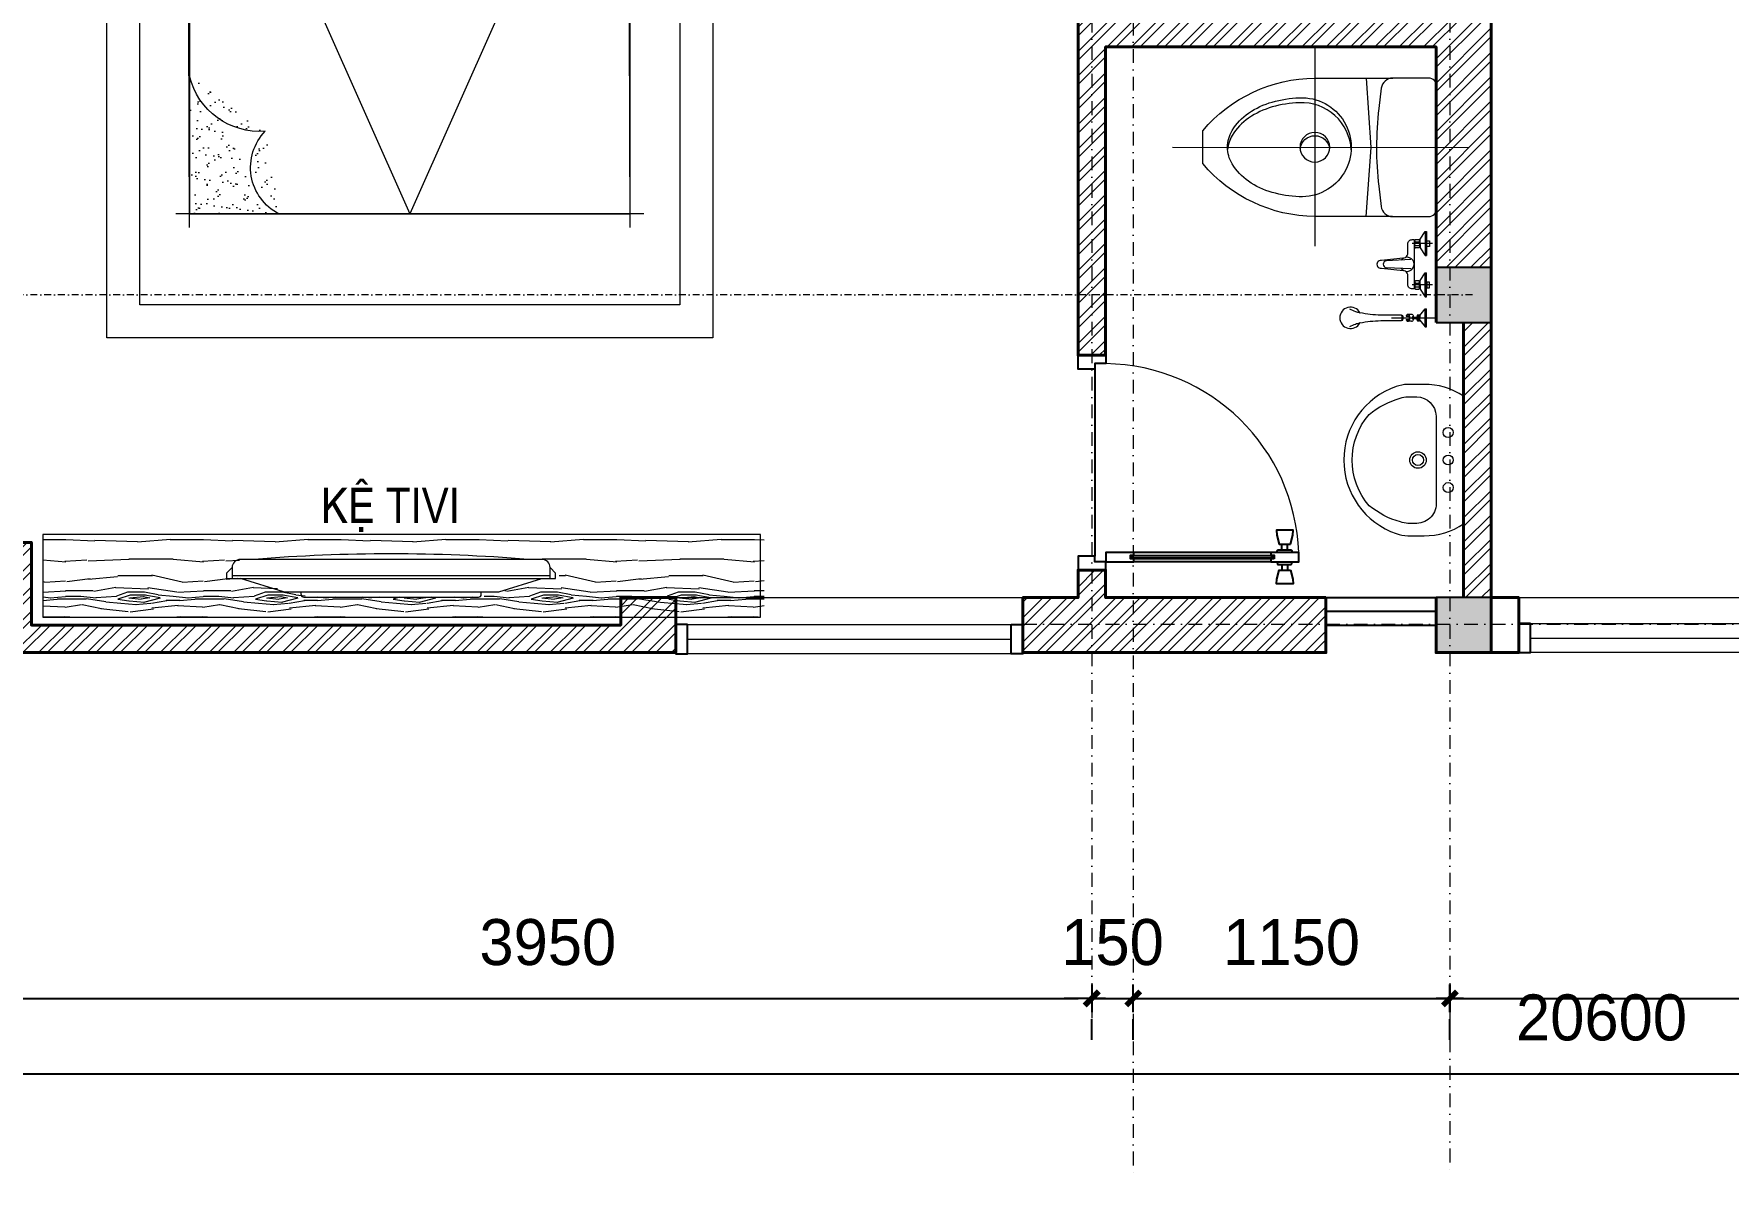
# Model space of a CAD drawing. Header units: millimetres. Extents: x 615730 to 2792744, y 139412 to 597571.
# Drawn here: x 695956 to 702107, y 287818 to 291959 of the extents above; entities that cross this region are included whole.
import ezdxf

# ---------------------------------------------------------------- set-up
doc = ezdxf.new("R2010")
doc.units = ezdxf.units.MM
doc.header["$MEASUREMENT"] = 0
doc.header["$PDMODE"] = 34
doc.linetypes.add('DASHDOT', pattern=[1, 0.5, -0.25, 0, -0.25])
doc.layers.get('0').update_dxf_attribs({"lineweight": 5})
for name, color, linetype, lineweight in [('1L', 1, 'Continuous', 9), ('CHITIET', 144, 'Continuous', 5), ('NETMANH', 155, 'Continuous', 13), ('NETNGOAITUONG', 1, 'Continuous', 40), ('TIM TRUC', 149, 'DASHDOT', 9), ('VATDUNG', 33, 'Continuous', 13), ('VATLIEU', 35, 'Continuous', 9), ('VLIEU', 250, 'Continuous', 9)]:
    doc.layers.add(name, color=color, linetype=linetype, lineweight=lineweight)
for name, color, linetype in [('CUA', 132, 'Continuous'), ('KICHTHUOC', 1, 'Continuous'), ('LINE-CUT', 20, 'Continuous'), ('NET MANH', 252, 'Continuous'), ('NETCAT', 4, 'Continuous'), ('ROAN', 5, 'Continuous'), ('TEXT', 2, 'Continuous'), ('THBI-VS', 1, 'Continuous'), ('VL', 155, 'Continuous')]:
    doc.layers.add(name, color=color, linetype=linetype)
doc.styles.add('STYLE2', font='')
doc.styles.add('VNI-AVO', font='vni-roms.shx')
doc.styles.get('STYLE2').set_extended_font_data('.VnArial NarrowH')
doc.dimstyles.new('1-50b', dxfattribs={"dimtxt": 167, "dimasz": 50, "dimexe": 75, "dimexo": 150, "dimgap": 120, "dimtad": 1, "dimdec": 0, "dimzin": 12, "dimtxsty": 'VNI-AVO', "dimblk": ']', "dimcen": 0, "dimdle": 50, "dimclrd": 252, "dimclre": 252, "dimclrt": 2, "dimadec": 0, "dimazin": 0, "dimtfac": 1, "dimtdec": 0, "dimtix": 1, "dimtmove": 2, "dimatfit": 0, "dimldrblk": 'OPEN90', "dimfxl": 1, "dimlwd": -1, "dimlwe": -1, "dimarcsym": 0})
pattern_1 = [(45, (27371.52, 0), (-44.194174, 44.194174), []), (45, (27371.52, 31.25), (-44.194174, 44.194174), [])]

# ---------------------------------------------------------------- blocks, each defined once
blk = doc.blocks.new('A$C15981CF1')
at = {"color": 8, "linetype": 'Continuous'}
for p, q in [((81, 101.2), (81, 598.8)), ((97.5, 611.2), (97.5, 88.8)), ((114.1, 101.2), (114.1, 598.7)), ((70.9, 60.7), (50.6, 60.7)), ((70.9, 40.5), (50.6, 40.5)), ((124.2, 60.7), (144.5, 60.7)), ((124.2, 40.5), (144.5, 40.5))]:
    blk.add_line(p, q, dxfattribs=at)
for points in [[(101.2, 740.5), (101.2, 801.3), (50.6, 801.3), (50.6, 700), (81, 700), (81, 740.5)], [(780, 740.5), (780, 801.3), (830.6, 801.3), (830.6, 700), (800.3, 700), (800.3, 740.5)], [(81, 598.8), (90.9, 598.8), (90.9, 611.2), (104.2, 611.2), (104.2, 598.7), (114.1, 598.7), (114.1, 700), (81, 700)], [(50.6, 30.4), (17.6, 21.8), (0, 20.2), (0, 81), (17.6, 79.4), (50.6, 70.9)], [(90.9, 88.8), (90.9, 101.2), (81, 101.2), (81, 0), (114.1, 0), (114.1, 101.3), (104.2, 101.3), (104.2, 88.8)], [(144.5, 30.4), (177.5, 21.8), (195.1, 20.2), (195.1, 81), (177.5, 79.4), (144.5, 70.9)]]:
    blk.add_lwpolyline(points, close=True, dxfattribs=at)
for points in [[(81, 78), (75.9, 78, 0.414214), (70.9, 72.9), (70.9, 29.7, 0.414214), (75.9, 24.6), (81, 24.6)], [(114.1, 78), (119.2, 78, -0.414214), (124.2, 72.9), (124.2, 29.7, -0.414214), (119.2, 24.6), (114.1, 24.6)]]:
    blk.add_lwpolyline(points, format="xyb", dxfattribs=at)
at = {"layer": '1L', "color": 8, "linetype": 'Continuous'}
for p, q in [((90.9, 611.2), (90.9, 88.8)), ((104.2, 611.2), (104.2, 88.8))]:
    blk.add_line(p, q, dxfattribs=at)
at = {"layer": '1L', "color": 8}
blk.add_arc((89.9, 710.1), 710.4, 271.94858, 359.18936, dxfattribs=at)
blk = doc.blocks.new('A$C1697067F')
at = {"layer": 'NETCAT', "color": 8, "linetype": 'Continuous'}
blk.add_blockref('A$C15981CF1', (0, 0), dxfattribs=at)
blk = doc.blocks.new(']')
for p, q in [((1, 0), (-1, 0)), ((0, 1), (0, -1))]:
    blk.add_line(p, q)
at = {"color": 9, "const_width": 0.4}
blk.add_lwpolyline([(-0.51, -0.51), (0.51, 0.51)], dxfattribs=at)
blk = doc.blocks.new('*D1160')
at = {"layer": 'DEFPOINTS', "color": 0, "ltscale": 10, "transparency": 16777216}
for p in [(695846.6, 288455.8), (699796.6, 288455.8), (699796.6, 288455.8)]:
    blk.add_point(p, dxfattribs=at)
at = {"layer": 'VL', "color": 252, "ltscale": 10, "transparency": 16777216}
for p, q in [((695896.6, 288455.8), (699746.6, 288455.8)), ((695846.6, 288305.8), (695846.6, 288380.8)), ((699796.6, 288305.8), (699796.6, 288380.8))]:
    blk.add_line(p, q, dxfattribs=at)
at = {"layer": 'VL', "color": 252, "ltscale": 10, "transparency": 16777216, "xscale": 50, "yscale": 50, "zscale": 50, "rotation": 180}
blk.add_blockref(']', (695846.6, 288455.8), dxfattribs=at)
at = {"layer": 'VL', "color": 252, "ltscale": 10, "transparency": 16777216, "xscale": 50, "yscale": 50, "zscale": 50}
blk.add_blockref(']', (699796.6, 288455.8), dxfattribs=at)
at = {"layer": 'VL', "color": 2, "ltscale": 10, "transparency": 16777216, "insert": (697821.6, 288659.3), "char_height": 167, "attachment_point": 5, "style": 'VNI-AVO'}
blk.add_mtext('3950', dxfattribs=at)
blk = doc.blocks.new('_Open90')
at = {"color": 0, "linetype": 'ByBlock', "lineweight": -2}
for p, q in [((0, 0), (-1, 0)), ((-0.5, 0.5), (0, 0)), ((0, 0), (-0.5, -0.5))]:
    blk.add_line(p, q, dxfattribs=at)
blk = doc.blocks.new('*D1161')
at = {"layer": 'DEFPOINTS', "color": 0, "ltscale": 10, "transparency": 16777216}
for p in [(699796.6, 288455.8), (699947.1, 288455.8), (699947.1, 288455.8)]:
    blk.add_point(p, dxfattribs=at)
at = {"layer": 'VL', "color": 252, "ltscale": 10, "transparency": 16777216}
for p, q in [((699746.6, 288455.8), (699696.6, 288455.8)), ((699796.6, 288455.8), (699947.1, 288455.8)), ((699997.1, 288455.8), (700047.1, 288455.8)), ((699796.6, 288305.8), (699796.6, 288380.8)), ((699947.1, 288305.8), (699947.1, 288380.8))]:
    blk.add_line(p, q, dxfattribs=at)
at = {"layer": 'VL', "color": 252, "ltscale": 10, "transparency": 16777216, "xscale": 50, "yscale": 50, "zscale": 50}
blk.add_blockref(']', (699796.6, 288455.8), dxfattribs=at)
at = {"layer": 'VL', "color": 252, "ltscale": 10, "transparency": 16777216, "xscale": 50, "yscale": 50, "zscale": 50, "rotation": 180}
blk.add_blockref(']', (699947.1, 288455.8), dxfattribs=at)
at = {"layer": 'VL', "color": 2, "ltscale": 10, "transparency": 16777216, "insert": (699871.9, 288659.3), "char_height": 167, "attachment_point": 5, "style": 'VNI-AVO'}
blk.add_mtext('150', dxfattribs=at)
blk = doc.blocks.new('*D1162')
at = {"layer": 'DEFPOINTS', "color": 0, "ltscale": 10, "transparency": 16777216}
for p in [(701096.6, 288455.8), (705146.6, 288455.8), (705146.6, 288455.8)]:
    blk.add_point(p, dxfattribs=at)
at = {"layer": 'VL', "color": 252, "ltscale": 10, "transparency": 16777216}
for p, q in [((701146.6, 288455.8), (705096.6, 288455.8)), ((701096.6, 288305.8), (701096.6, 288380.8)), ((705146.6, 288305.8), (705146.6, 288380.8))]:
    blk.add_line(p, q, dxfattribs=at)
at = {"layer": 'VL', "color": 252, "ltscale": 10, "transparency": 16777216, "xscale": 50, "yscale": 50, "zscale": 50, "rotation": 180}
blk.add_blockref(']', (701096.6, 288455.8), dxfattribs=at)
at = {"layer": 'VL', "color": 252, "ltscale": 10, "transparency": 16777216, "xscale": 50, "yscale": 50, "zscale": 50}
blk.add_blockref(']', (705146.6, 288455.8), dxfattribs=at)
at = {"layer": 'VL', "color": 2, "ltscale": 10, "transparency": 16777216, "insert": (703121.6, 288659.3), "char_height": 167, "attachment_point": 5, "style": 'VNI-AVO'}
blk.add_mtext('4050', dxfattribs=at)
blk = doc.blocks.new('*D1164')
at = {"layer": 'DEFPOINTS', "color": 0, "ltscale": 10, "transparency": 16777216}
for p in [(701096.6, 288455.8), (699947.1, 288380.8), (701096.6, 288380.8)]:
    blk.add_point(p, dxfattribs=at)
at = {"layer": 'VL', "color": 252, "ltscale": 10, "transparency": 16777216}
blk.add_line((699997.1, 288455.8), (701046.6, 288455.8), dxfattribs=at)
at = {"layer": 'VL', "color": 252, "ltscale": 10, "transparency": 16777216, "xscale": 50, "yscale": 50, "zscale": 50, "rotation": 180}
blk.add_blockref(']', (699947.1, 288455.8), dxfattribs=at)
at = {"layer": 'VL', "color": 252, "ltscale": 10, "transparency": 16777216, "xscale": 50, "yscale": 50, "zscale": 50}
blk.add_blockref(']', (701096.6, 288455.8), dxfattribs=at)
at = {"layer": 'VL', "color": 2, "ltscale": 10, "transparency": 16777216, "insert": (700521.9, 288659.3), "char_height": 167, "attachment_point": 5, "style": 'VNI-AVO'}
blk.add_mtext('1150', dxfattribs=at)
blk = doc.blocks.new('*D1165')
at = {"layer": 'DEFPOINTS', "color": 0, "ltscale": 10, "transparency": 16777216}
for p in [(691347.1, 289466.5), (711947.4, 289466.5), (711947.4, 288182.1)]:
    blk.add_point(p, dxfattribs=at)
at = {"layer": 'VL', "color": 252, "ltscale": 10, "transparency": 16777216}
for p, q in [((691347.1, 289316.5), (691347.1, 288107.1)), ((711947.4, 289316.5), (711947.4, 288107.1)), ((691397.1, 288182.1), (711897.4, 288182.1))]:
    blk.add_line(p, q, dxfattribs=at)
at = {"layer": 'VL', "color": 252, "ltscale": 10, "transparency": 16777216, "xscale": 50, "yscale": 50, "zscale": 50, "rotation": 180}
blk.add_blockref(']', (691347.1, 288182.1), dxfattribs=at)
at = {"layer": 'VL', "color": 252, "ltscale": 10, "transparency": 16777216, "xscale": 50, "yscale": 50, "zscale": 50}
blk.add_blockref(']', (711947.4, 288182.1), dxfattribs=at)
at = {"layer": 'VL', "color": 2, "ltscale": 10, "transparency": 16777216, "insert": (701647.3, 288385.6), "char_height": 167, "attachment_point": 5, "style": 'VNI-AVO'}
blk.add_mtext('20600', dxfattribs=at)
blk = doc.blocks.new('vtt2')
at = {"layer": 'VATDUNG'}
for p, q in [((-10.1, 0), (10.1, 0)), ((10.1, 0), (10.1, -10.1)), ((139.9, 0), (139.9, -10.1)), ((160.1, 0), (139.9, 0)), ((-43.6, -15.6), (-43.6, -11)), ((-43.6, -11), (43.6, -11)), ((-15.7, -33.5), (-43.6, -15.6)), ((-43.6, -15.6), (43.6, -15.6)), ((0, -33.5), (-15.7, -33.5)), ((-14.8, -50.8), (-14.8, -38.7)), ((-13, -36.7), (-13.6, -33.5)), ((-12.8, -36.7), (-9.6, -36.7)), ((10.1, -10.1), (-10.1, -10.1)), ((-9.1, -55.9), (-9.1, -52.7)), ((-6.9, -52.1), (-6.9, -37.3)), ((-4.3, -36.7), (4.3, -36.7)), ((4.3, -52.8), (-4.3, -52.8)), ((0, -33.5), (15.7, -33.5)), ((6.9, -52.1), (6.9, -37.3)), ((9.1, -55.9), (9.1, -52.7)), ((9.6, -36.7), (12.8, -36.7)), ((12.8, -52.8), (9.6, -52.8)), ((13, -36.7), (13.6, -33.5)), ((14.8, -38.7), (14.8, -50.8)), ((15.7, -33.5), (43.6, -15.6)), ((43.6, -15.6), (43.6, -11)), ((106.4, -15.6), (106.4, -11)), ((193.6, -11), (106.4, -11)), ((134.3, -33.5), (106.4, -15.6)), ((193.6, -15.6), (106.4, -15.6)), ((150, -33.5), (134.3, -33.5)), ((135.2, -38.7), (135.2, -50.8)), ((137, -36.7), (136.4, -33.5)), ((140.4, -36.7), (137.2, -36.7)), ((137.2, -52.8), (140.4, -52.8)), ((139.9, -10.1), (160.1, -10.1)), ((140.9, -55.9), (140.9, -52.7)), ((143.1, -52.1), (143.1, -37.3)), ((154.3, -36.7), (145.7, -36.7)), ((145.7, -52.8), (154.3, -52.8)), ((150, -33.5), (165.7, -33.5)), ((156.9, -52.1), (156.9, -37.3)), ((159.1, -55.9), (159.1, -52.7)), ((162.8, -36.7), (159.6, -36.7)), ((163, -36.7), (163.6, -33.5)), ((164.8, -50.8), (164.8, -38.7)), ((165.7, -33.5), (193.6, -15.6)), ((193.6, -15.6), (193.6, -11)), ((237.1, -15.3), (237.1, -11)), ((301.9, -11), (237.1, -11)), ((260.9, -34.8), (237.1, -15.3)), ((301.9, -15.3), (237.1, -15.3)), ((280.5, -36.6), (258.5, -36.6)), ((258.5, -43.3), (258.5, -36.6)), ((258.5, -43.3), (280.5, -43.3)), ((260.9, -34.8), (269.5, -34.8)), ((260.9, -45.1), (269.5, -45.1)), ((265.7, -59.9), (267.2, -47.3)), ((278.1, -34.8), (269.5, -34.8)), ((278.1, -45.1), (269.5, -45.1)), ((273.3, -59.9), (271.8, -47.3)), ((278.1, -34.8), (301.9, -15.3)), ((280.5, -43.3), (280.5, -36.6)), ((301.9, -15.3), (301.9, -11)), ((57.9, -68.1), (62.6, -155.9)), ((92.1, -68.1), (87.4, -155.9)), ((257, -65), (257, -78.4)), ((282, -65), (282, -78.4))]:
    blk.add_line(p, q, dxfattribs=at)
at = {"layer": 'VATDUNG', "linetype": 'Continuous'}
for p, q in [((0, 10.9), (0, -62.4)), ((150, 10.9), (150, -62.4)), ((269.5, -138.3), (269.5, 24)), ((259.5, -43.3), (259.5, -36.6)), ((260.5, -43.3), (260.5, -36.6)), ((261.5, -43.3), (261.5, -36.6)), ((262.5, -43.3), (262.5, -36.6)), ((263.5, -43.3), (263.5, -36.6)), ((264.5, -43.3), (264.5, -36.6)), ((265.5, -43.3), (265.5, -36.6)), ((266.5, -43.3), (266.5, -36.6)), ((267.5, -43.3), (267.5, -36.6)), ((268.5, -43.3), (268.5, -36.6)), ((269.5, -43.3), (269.5, -36.6)), ((270.5, -43.3), (270.5, -36.6)), ((271.5, -43.3), (271.5, -36.6)), ((272.5, -43.3), (272.5, -36.6)), ((273.5, -43.3), (273.5, -36.6)), ((274.5, -43.3), (274.5, -36.6)), ((275.5, -43.3), (275.5, -36.6)), ((276.5, -43.3), (276.5, -36.6)), ((277.5, -43.3), (277.5, -36.6)), ((278.5, -43.3), (278.5, -36.6)), ((279.5, -43.3), (279.5, -36.6)), ((262.9, -85.1), (262.9, -73.3)), ((276.1, -85.1), (276.1, -73.3))]:
    blk.add_line(p, q, dxfattribs=at)
at = {"layer": 'VATDUNG'}
for points in [[(-10.1, -10.1), (-10.1, 0)], [(160.1, -10.1), (160.1, 0)]]:
    blk.add_lwpolyline(points, dxfattribs=at)
for points in [[(-9.6, -52.8), (-12.8, -52.8, -0.414214), (-14.8, -50.8)], [(52.9, -94.7, -0.076151), (50, -87.5, 0.253452), (33.2, -78.4), (1.3, -78.4, -0.414214), (-14.7, -62.4), (-14.7, -55.9), (164.7, -55.9), (164.7, -62.4, -0.414214), (148.7, -78.4), (116.8, -78.4, 0.253452), (100, -87.5, -0.076151), (97.1, -94.7)], [(159.6, -52.8), (162.8, -52.8, 0.414214), (164.8, -50.8)], [(266, -57.5, 0.018576), (264.5, -57.8, 0.076901), (260.7, -59.4, 0.107156), (257.9, -62.2, 0.146395), (257, -65, 0.146395)], [(282, -65, 0.146395), (281.1, -62.2, 0.107156), (278.3, -59.4, 0.076901), (274.5, -57.8, 0.018576), (273, -57.5, 0.063925)], [(53.1, -96.3), (61.4, -174.7, 1.184895), (88.6, -174.7), (97, -94.9)], [(261.6, -99.8, 0.24616), (259.5, -102.6), (259.5, -176.9, -0.04738), (251, -252.2, 3.957386), (288, -252.2, -0.04738), (279.5, -176.9), (279.5, -102.6, 0.182299), (278.2, -100.3, 0.036518), (277.4, -96.9, 0.144549), (261.6, -96.9, 0.036518), (260.8, -100.3)], [(269.5, -70.5, 0.063925), (264.5, -71.2, 0.076901), (260.7, -72.8, 0.107156), (257.9, -75.6, 0.146395), (257, -78.4, 0.146395), (257.9, -81.2, 0.107156), (260.7, -83.9, 0.045668), (262.9, -85.1, 0.063925)], [(276.1, -85.1, 0.045668), (278.3, -83.9, 0.107156), (281.1, -81.2, 0.146395), (282, -78.4, 0.146395), (281.1, -75.6, 0.107156), (278.3, -72.8, 0.076901), (274.5, -71.2, 0.063925), (269.5, -70.5, 0.063925)]]:
    blk.add_lwpolyline(points, format="xyb", dxfattribs=at)
at = {"layer": 'VATDUNG', "linetype": 'Continuous'}
for points in [[(269.5, -72, 0.063925), (264.9, -72.6, 0.076901), (261.5, -74.1, 0.107156), (259.1, -76.4, 0.146395), (258.5, -78.4, 0.146395), (259.1, -80.3, 0.107156), (261.5, -82.7, 0.033209), (262.9, -83.4, 0.063925)], [(276.1, -83.4, 0.033209), (277.5, -82.7, 0.107156), (279.9, -80.3, 0.146395), (280.5, -78.4, 0.146395), (279.9, -76.4, 0.107156), (277.5, -74.1, 0.076901), (274.1, -72.6, 0.063925), (269.5, -72, 0.063925)]]:
    blk.add_lwpolyline(points, format="xyb", dxfattribs=at)
at = {"layer": 'VATDUNG'}
for centre, radius, start, end in [((-12.8, -38.7), 2, 90, 180), ((-22.8, -97.2), 61.9, 75.17338, 77.7048), ((-22.8, 7.7), 61.9, 282.2952, 284.82662), ((8.9, -97.2), 61.9, 102.2952, 104.82662), ((8.9, 7.7), 61.9, 255.17338, 257.7048), ((-8.9, -97.2), 61.9, 75.17338, 77.7048), ((-8.9, 7.7), 61.9, 282.2952, 284.82662), ((22.8, -97.2), 61.9, 102.2952, 104.82662), ((22.8, 7.7), 61.9, 255.17338, 257.7048), ((12.8, -38.7), 2, 0, 90), ((12.8, -50.8), 2, 270, 0), ((75, -81.6), 25.7, 346.81476, 193.18524), ((137.2, -38.7), 2, 90, 180), ((137.2, -50.8), 2, 180, 270), ((127.2, -97.2), 61.9, 75.17338, 77.7048), ((127.2, 7.7), 61.9, 282.2952, 284.82662), ((158.9, -97.2), 61.9, 102.2952, 104.82662), ((158.9, 7.7), 61.9, 255.17338, 257.7048), ((141.1, -97.2), 61.9, 75.17338, 77.7048), ((141.1, 7.7), 61.9, 282.2952, 284.82662), ((172.8, -97.2), 61.9, 102.2952, 104.82662), ((172.8, 7.7), 61.9, 255.17338, 257.7048), ((162.8, -38.7), 2, 0, 90), ((261.3, -36.3), 1.64, 104.04866, 187.50649), ((261.3, -43.6), 1.64, 172.49351, 255.95134), ((269.1, -43.3), 4.42, 204.18155, 274.5789), ((268, -60.2), 2.4, 173.05359, 247.30921), ((269.9, -43.3), 4.42, 265.4211, 335.81845), ((271, -60.2), 2.4, 292.69079, 6.94641), ((277.7, -36.3), 1.64, 352.49351, 75.95134), ((277.7, -43.6), 1.64, 284.04866, 7.50649), ((75, -81.6), 25.7, 210.60404, 233.59857), ((33.2, -98.4), 20, 6.01469, 10.67815), ((75, -81.6), 25.7, 306.40143, 329.39596), ((116.8, -98.4), 20, 169.32185, 173.98531), ((269.5, -126.6), 28, 73.54982, 106.45018), ((269.5, -56.7), 6.2, 247.30921, 292.69079), ((275.8, -103.2), 3.78, 49.83614, 63.82585), ((75, -155.3), 12.4, 183.07101, 356.92899), ((-23251, 9104.2), 25297.4, 338.19981, 338.25273), ((31.2, -193.6), 227.5, 340.69292, 344.59806), ((-141.1, -169.6), 400.7, 347.84108, 348.1128), ((680.1, -169.6), 400.7, 191.8872, 192.15892), ((507.8, -193.6), 227.5, 195.40194, 199.30708), ((23790, 9104.2), 25297.4, 201.74727, 201.80019)]:
    blk.add_arc(centre, radius, start, end, dxfattribs=at)
blk = doc.blocks.new('A$C438469C1')
at = {"layer": 'CHITIET', "linetype": 'Continuous', "ltscale": 50}
h = blk.add_hatch(dxfattribs=at)
h.set_pattern_fill('AR-SAND', color=256, scale=35, style=0)
h.set_pattern_definition([(322.5, (-143125.03, 97780.143), (-2.204768, -67.438832), [0, -53.2, 0, -59.5, 0, -56.875]), (352.5, (-143125.03, 97780.14), (61.942185, -98.77511), [0, -28.7, 0, -47.95, 0, -18.375]), (32.5, (-143168.08, 97780.143), (108.994965, -0.198067), [0, -17.5, 0, -63, 0, -82.25]), (42.5, (-143168.08, 97780.14), (105.21443, -30.718645), [0, -8.75, 0, -41.3, 0, -47.25])])
edge = h.paths.add_edge_path()
edge.add_arc((1894.9, 1621), 262.5, 13.60809, 94.33716, ccw=False)
edge.add_line((2150, 1682.8), (2150, 2182.8))
edge.add_line((2150, 2182.8), (1825, 2182.8))
edge.add_arc((1739.5, 2014.4), 188.9, -44.16393, 63.08858, ccw=False)
at = {"layer": 'CHITIET', "ltscale": 50}
for points in [[(550, 1682.8), (550, 1012.8), (250, 1012.8), (250, 2632.8), (2450, 2632.8), (2450, 1012.8), (2150, 1012.8), (2150, 2182.8), (1825, 2182.8), (550, 2182.8)], [(550, 1682.8), (550, 1132.8), (370, 1132.8), (370, 2512.8), (2330, 2512.8), (2330, 1132.8), (2150, 1132.8), (2150, 2182.8), (550, 2182.8)]]:
    blk.add_lwpolyline(points, close=True, dxfattribs=at)
for centre in [(300, 307.8), (2400, 307.8)]:
    blk.add_circle(centre, 100, dxfattribs=at)
at = {"layer": 'NETMANH', "ltscale": 50}
for p, q in [((42, 0), (42, 561)), ((2668, 34.6), (7.7, 34.6))]:
    blk.add_line(p, q, dxfattribs=at)
at = {"layer": 'ROAN', "ltscale": 50}
for points in [[(300, 107.8), (300, 507.8)], [(2400, 107.8), (2400, 507.8)], [(100, 307.8), (500, 307.8)], [(2600, 307.8), (2200, 307.8)]]:
    blk.add_lwpolyline(points, dxfattribs=at)
at = {"layer": 'VATLIEU'}
for points in [[(550, 2232.8), (558, 32.8)], [(2150, 2232.8), (2158, 32.8)], [(500, 2182.8), (2200, 2182.8)], [(550, 382.8), (1350, 2182.8)], [(2150, 382.8), (1350, 2182.8)], [(2620.5, 569.9), (2622.3, 6)], [(0, 532.8), (600, 532.8)], [(2656.2, 532.8), (2100, 532.8)], [(500, 382.8), (2200, 382.8)]]:
    blk.add_lwpolyline(points, dxfattribs=at)
blk.add_lwpolyline([(1875, 1882.8, -0.367577), (2150, 1682.8), (2150, 2182.8), (1825, 2182.8, -0.505424)], format="xyb", close=True, dxfattribs=at)
for centre in [(300, 307.8), (2400, 307.8)]:
    blk.add_circle(centre, 150, dxfattribs=at)
blk = doc.blocks.new('A$C62474ED8')
at = {"layer": 'NETCAT', "rotation": 180}
blk.add_blockref('A$C438469C1', (2668, 2632.8), dxfattribs=at)
blk = doc.blocks.new('A$C11FC7E3C')
at = {"layer": 'NETCAT'}
blk.add_blockref('A$C62474ED8', (0, 0), dxfattribs=at)
blk = doc.blocks.new('A$C35AB7266')
at = {"layer": 'KICHTHUOC'}
blk.add_blockref('A$C11FC7E3C', (0, 0), dxfattribs=at)
blk = doc.blocks.new('A$C0C8A56CD')
at = {"layer": 'LINE-CUT', "xscale": -1}
blk.add_blockref('A$C35AB7266', (2668, 0), dxfattribs=at)
blk = doc.blocks.new('A$C0EBC0528')
for p, q in [((1144.5, 137.4), (50, 137.4)), ((20, 107.4), (20, 68.4)), ((20, 78.4), (1174.5, 78.4)), ((206.5, 20), (50, 68.4)), ((988, 20), (1144.5, 68.4)), ((1174.5, 68.4), (1174.5, 107.4)), ((206.5, 20), (988, 20)), ((270, 10), (270, 20)), ((924.5, 10), (924.5, 20)), ((280, 0), (914.5, 0))]:
    blk.add_line(p, q)
blk.add_lwpolyline([(20, 107.4), (0, 87.4), (0, 68.4), (1194.5, 68.4), (1194.5, 87.4), (1174.5, 107.4)])
for centre, radius, start, end in [((50, 107.4), 30, 90, 180), ((597.3, -6008.1), 6165.6, 85.37415, 94.62585), ((1144.5, 107.4), 30, 0, 90), ((280, 10), 10, 180, 270), ((914.5, 10), 10, 270, 0)]:
    blk.add_arc(centre, radius, start, end)
blk = doc.blocks.new('A$C7FCA254A')
at = {"layer": 'VLIEU', "extrusion": (-1.22461e-16, 4.94336e-30, -1)}
for points in [[(-410.4, 570), (-409.8, 0)], [(-557.6, 484.3), (-571.6, 284.8), (-557.2, 85.3)], [(0, 285.4), (-851.7, 284.5)]]:
    blk.add_lwpolyline(points, dxfattribs=at)
for points in [[(-634.1, 85.3), (-409.9, 85.5, 0.218492), (-87, 237.8), (-87.1, 332.8, 0.218492), (-410.3, 484.5), (-634.5, 484.3)], [(-514.6, 277.8, -0.414259), (-365.1, 413.4, -0.060335), (-287.3, 401.1, -0.081386), (-219.1, 369.1, -0.106971), (-171.7, 318.9, -0.116903), (-158.6, 278.1, -0.116903)]]:
    blk.add_lwpolyline(points, format="xyb", dxfattribs=at)
for points in [[(-761.4, 108.9), (-761.8, 460.4, -0.414214), (-738, 484.2), (-634.5, 484.3, -0.379919), (-601.4, 455), (-594.5, 397.1, -0.059314), (-594.2, 172.5), (-601.1, 114.6, -0.379919), (-634.1, 85.3), (-737.6, 85.2, -0.414214)], [(-365.1, 427.6, 1.051391), (-364.8, 142.5, 0.060335), (-287, 154.9, 0.081386), (-218.9, 187, 0.106971), (-171.6, 237.3, 0.136416), (-158.3, 285.3, 0.136416), (-171.7, 333.2, 0.106971), (-219.1, 383.4, 0.081386), (-287.3, 415.4, 0.060335)]]:
    blk.add_lwpolyline(points, format="xyb", close=True, dxfattribs=at)
blk.add_circle((-410.1, 285), 42.8, dxfattribs=at)
blk.add_arc((-410.1, 275.5), 42.8, 6.4388, 173.68, dxfattribs=at)
blk = doc.blocks.new('A$C27AD62B1')
at = {"layer": 'NETCAT', "rotation": 90}
blk.add_blockref('A$C7FCA254A', (570, 0), dxfattribs=at)
blk = doc.blocks.new('LAV3')
at = {"color": 0, "linetype": 'ByBlock'}
for points in [[(-275, -203.4, 0.073543), (-267, -244.9, 0.712116), (267.1, -244.4, 0.073543), (275, -202.9), (275, -143.5, 0.151566), (231.8, 0), (-231.8, 0, 0.152056), (-275, -144)], [(166, -342.6, -0.374236), (-165.7, -342.9, -0.103818), (-224.5, -230, -0.071348), (-230, -202.3), (-230, -170, -0.399589), (-160, -99.9), (151.7, -99.9, -0.433457), (230, -169.6), (230, -201.9, -0.071348), (224.6, -229.6, -0.103818)]]:
    blk.add_lwpolyline(points, format="xyb", close=True, dxfattribs=at)
for centre, radius in [((-100.1, -56), 18), ((-0.1, -55.9), 18), ((99.9, -55.9), 18), ((0, -165.5), 30), ((0, -165.5), 20)]:
    blk.add_circle(centre, radius, dxfattribs=at)

msp = doc.modelspace()

# ---------------------------------------------------------------- hatches: boundary and pattern name
at = {"layer": 'VATDUNG'}
h = msp.add_hatch(dxfattribs=at)
h.set_pattern_fill('WOOD8', color=256, scale=500, angle=180, style=0, pattern_type=2)
h.set_pattern_definition([(169.6952, (582412.89, 622407.92), (-3000.0004804, 499.997438), [55.9015, -5534.268]), (180, (582357.9, 622417.9), (-500, -500), [55, -445]), (198.4349, (582302.89, 622417.92), (-1000.00022, -499.9992), [47.434, -1533.7045]), (352.875, (582257.89, 622402.92), (-3500.00019, 499.999141), [40.3115, -3990.8175]), (354.8056, (582297.89, 622397.92), (-5000.000335, 499.9976123), [55.227, -5467.4535]), (14.0362, (582352.89, 622392.92), (1500.000273, 499.99903), [61.8465, -1999.706]), (189.4623, (582372.89, 622407.92), (-2500.000387, -499.99907), [30.414, -3010.9675]), (173.6598, (582342.89, 622402.92), (3999.999701, -500.0007895), [45.277, -4482.4155]), (5.7106, (582297.89, 622407.92), (4499.999712, 500.000657), [50.2495, -4974.6885]), (348.6901, (582347.89, 622412.92), (-2000.000376, 499.998816), [25.495, -2524.0145]), (174.8056, (582457.89, 622412.92), (5000.000335, -499.9976123), [55.227, -5467.4535]), (168.6901, (582402.89, 622417.92), (2000.000376, -499.998816), [50.99, -2498.5195]), (180, (582352.9, 622427.9), (-500, -500), [60, -440]), (200.556, (582292.89, 622427.92), (-2500.000922, -999.997998), [42.72, -4229.282]), (183.8141, (582252.888, 622412.918), (-6999.9996707, -500.003062), [75.1665, -7441.4815]), (174.8056, (582177.89, 622407.92), (5000.000335, -499.9976123), [55.227, -5467.4535]), (180, (582122.9, 622412.9), (-500, -500), [55, -445]), (185.1944, (582567.89, 622412.92), (-5000.000335, -499.9976124), [55.227, -5467.4535]), (174.8056, (582512.89, 622407.92), (5000.000335, -499.9976123), [55.227, -5467.4535]), (180, (582567.9, 622402.9), (-500, -500), [30, -470]), (185.1944, (582537.89, 622402.92), (-5000.000335, -499.9976124), [55.227, -5467.4535]), (180, (582482.9, 622397.9), (-500, -500), [50, -450]), (190.3048, (582432.89, 622397.92), (3000.0004804, 499.997438), [55.9015, -5534.268]), (185.1944, (582377.89, 622387.92), (-5000.000335, -499.9976124), [55.227, -5467.4535]), (174.8056, (582322.89, 622382.92), (5000.000335, -499.9976123), [55.227, -5467.4535]), (174.8056, (582267.89, 622387.92), (5000.000335, -499.9976123), [55.227, -5467.4535]), (171.8699, (582212.89, 622392.92), (2999.999888, -499.999678), [70.7105, -3464.823]), (180, (582142.9, 622402.9), (-500, -500), [75, -425]), (167.4712, (582162.89, 622702.92), (-2500.00016, 499.9998015), [46.0975, -4563.6745]), (174.2894, (582117.89, 622712.92), (4499.999712, -500.000657), [50.2495, -4974.6885]), (188.1301, (582162.89, 622702.92), (-2999.999888, -499.999678), [35.3555, -3500.1785]), (189.4623, (582127.89, 622697.92), (-2500.000387, -499.99907), [60.8275, -2980.5535]), (180, (582567.9, 622687.9), (-500, -500), [60, -440]), (170.5377, (582507.89, 622687.92), (2500.000387, -499.99907), [30.414, -3010.9675]), (21.8014, (582477.89, 622692.92), (-1500.000137, -499.999955), [26.926, -2665.6565]), (12.9946, (582502.89, 622702.918), (-4500.000384, -999.9987888), [66.7085, -6604.1235]), (172.875, (582107.89, 622702.92), (3500.00019, -499.999141), [40.3115, -3990.8175]), (187.125, (582107.89, 622702.92), (-3500.00019, -499.999141), [40.3115, -3990.8175]), (180, (582567.9, 622697.9), (-500, -500), [40, -460]), (14.0362, (582527.89, 622697.92), (1500.000273, 499.99903), [41.231, -2020.322]), (176.6335, (582457.888, 622682.918), (7999.999661, -500.0054817), [85.147, -8429.5465]), (177.7094, (582372.888, 622687.918), (12000.0000646, -499.9978766), [125.1, -12384.896]), (183.1798, (582247.888, 622692.918), (-8500.0002513, -499.9955212), [90.139, -8923.7395]), (189.4623, (582157.89, 622687.92), (-2500.000387, -499.99907), [91.2415, -2950.14]), (190.3048, (582567.89, 622732.92), (3000.0004804, 499.997438), [55.9015, -5534.268]), (195.9454, (582512.89, 622722.92), (2000.000063, 499.999945), [72.801, -3567.254]), (180, (582442.9, 622702.9), (-500, -500), [65, -435]), (171.8699, (582377.89, 622702.92), (2999.999888, -499.999678), [70.7105, -3464.823]), (183.5763, (582307.888, 622712.918), (-7500.0003272, -499.9953587), [80.156, -7935.4535]), (171.2538, (582227.89, 622707.918), (-3499.999668, 500.0020985), [65.7645, -6510.7085]), (165.9638, (582162.89, 622717.92), (1500.000273, -499.99903), [61.8465, -1999.706]), (180, (582102.9, 622732.9), (-500, -500), [35, -465]), (354.8056, (582457.89, 622682.92), (-5000.000335, 499.9976123), [110.4535, -5412.227]), (175.2364, (582567.89, 622652.92), (5500.000473, -499.9957663), [120.416, -5900.3815]), (180, (582447.9, 622662.9), (-500, -500), [115, -385]), (184.0856, (582332.89, 622662.918), (-6500.0000745, -499.998066), [140.3565, -6877.4775]), (180, (582192.9, 622652.9), (-500, -500), [125, -375]), (187.125, (582567.89, 622757.92), (-3500.00019, -499.999141), [120.934, -3910.195]), (186.3402, (582447.89, 622742.92), (-3999.999701, -500.0007895), [90.554, -4437.1385]), (177.5104, (582357.888, 622732.918), (10999.9997399, -500.0089326), [115.1085, -11395.756]), (173.4802, (582242.888, 622737.918), (12999.99989544, -1499.9997626), [176.139, -17437.776]), (183.0128, (582567.888, 622432.918), (-9000.0000058, -500.0020524), [95.1315, -9418.0175]), (171.8699, (582472.89, 622427.92), (2999.999888, -499.999678), [106.066, -3429.468]), (177.6141, (582367.888, 622442.918), (11500.0002619, -499.9913853), [120.104, -11890.308]), (190.6197, (582247.888, 622447.918), (5499.9992023, 1000.0040416), [81.394, -8058.016]), (180, (582167.9, 622432.9), (-500, -500), [100, -400]), (176.8202, (582567.888, 622372.918), (8500.0002513, -499.9955212), [90.139, -8923.7395]), (186.009, (582477.888, 622377.918), (4999.9998755, 499.9996587), [95.525, -9456.9615]), (186.7098, (582382.888, 622367.918), (4500.0004989, 499.9969406), [85.586, -8473.035]), (174.2894, (582297.89, 622357.92), (4499.999712, -500.000657), [100.499, -4924.439]), (167.9052, (582197.89, 622367.918), (4499.9993008, -1000.0033667), [71.589, -7087.3215]), (189.4623, (582127.89, 622382.92), (-2500.000387, -499.99907), [60.8275, -2980.5535]), (183.8141, (582567.888, 622467.918), (-6999.9996707, -500.003062), [75.1665, -7441.4815]), (167.1957, (582492.888, 622462.918), (6499.9989234, -1500.0036938), [112.805, -11167.709]), (180, (582382.9, 622487.9), (-500, -500), [125, -375]), (185.4403, (582257.888, 622487.918), (5500.0001561, 499.9966856), [105.475, -10442.0365]), (186.7098, (582152.888, 622477.918), (4500.0004989, 499.9969406), [85.586, -8473.035]), (180, (582567.9, 622337.9), (-500, -500), [85, -415]), (188.1301, (582482.89, 622337.92), (-2999.999888, -499.999678), [141.4215, -3394.1125]), (177.6141, (582342.888, 622317.918), (11500.0002619, -499.9913853), [120.104, -11890.308]), (174.4725, (582222.888, 622322.918), (-10500.0008597, 999.9926898), [155.724, -15416.6875]), (186.8428, (582567.888, 622792.918), (8499.9996827, 1000.003999), [125.897, -12463.7815]), (180, (582442.9, 622777.9), (-500, -500), [140, -360]), (176.3478, (582302.888, 622777.918), (15500.0004711, -999.99364926), [235.478, -23312.3455]), (180, (582567.9, 622617.9), (-500, -500), [120, -380]), (184.7636, (582447.89, 622617.92), (-5500.000473, -499.9957663), [120.416, -5900.3815]), (178.1524, (582327.888, 622607.918), (15000.00023215, -499.9971699), [155.0805, -15352.982]), (177.2737, (582172.888, 622612.918), (10000.0001475, -499.9980089), [105.119, -10406.779]), (174.8056, (582567.89, 622537.92), (5000.000335, -499.9976123), [110.4535, -5412.227]), (180, (582457.9, 622547.9), (-500, -500), [160, -340]), (181.9092, (582297.888, 622547.918), (-14499.9995158, -500.01212054), [150.0835, -14858.2475]), (183.5763, (582147.888, 622542.918), (-7500.0003272, -499.9953587), [80.156, -7935.4535])])
h.paths.add_polyline_path([(698606.9, 289840.2), (698606.9, 290140.2), (695988.6, 290140.2), (695988.6, 289840.2)])
h.paths.add_polyline_path([(697863, 289981.3), (697813, 289981.3), (697656.5, 289932.9), (697593, 289932.9), (697593, 289922.9, -0.414214), (697583, 289912.9), (696948.5, 289912.9, -0.414214), (696938.5, 289922.9), (696938.5, 289932.9), (696875, 289932.9), (696718.5, 289981.3), (696668.5, 289981.3), (696668.5, 290000.4), (696688.5, 290020.4, -0.414214), (696718.5, 290050.4), (696768.5, 290050.4, -0.04039), (697763, 290050.4), (697813, 290050.4, -0.414214), (697843, 290020.4), (697863, 290000.4)], flags=16)
at = {"layer": 'VLIEU', "ltscale": 10}
h = msp.add_hatch(dxfattribs=at)
h.set_pattern_fill('STEEL', color=256, scale=500, style=0)
h.set_pattern_definition(pattern_1)
h.paths.add_polyline_path([(699846.6, 291911.6), (701046.6, 291911.6), (701046.6, 291762.9, -0.000071), (701046.6, 291762.9), (701046.6, 291353.3), (701046.6, 291110.4), (701246.6, 291110.4), (701246.6, 292011.6), (699746.6, 292011.6), (699746.6, 290791.6), (699846.6, 290791.6)])
h.paths.add_polyline_path([(701246.6, 290910.4), (701146.5, 290910.4), (701146.5, 290588.3, -0.071668), (701147.5, 290581.3, -0.071598), (701146.5, 290574.2), (701146.5, 290438.3, -0.070921), (701147.5, 290431.3, -0.070851), (701146.5, 290424.3), (701146.6, 290288.2, -0.070166), (701147.5, 290281.3, -0.070096), (701146.6, 290274.4), (701146.6, 289911.6), (701246.6, 289911.6), (701246.6, 289911.6)])
h = msp.add_hatch(dxfattribs=at)
h.set_pattern_fill('STEEL', color=256, scale=500, style=0)
h.set_pattern_definition(pattern_1)
h.paths.add_polyline_path([(698286.6, 289813.3), (698286.6, 289911.6), (698086.6, 289911.6), (698086.6, 289811.6), (695946.6, 289811.6), (695946.6, 290111.6), (695746.6, 290111.6), (695746.6, 289911.6), (695146.6, 289911.6), (695146.6, 289711.6), (698286.6, 289711.6)])
h = msp.add_hatch(dxfattribs=at)
h.set_pattern_fill('STEEL', color=256, scale=500, style=0)
h.set_pattern_definition(pattern_1)
h.paths.add_polyline_path([(700646.6, 289911.6), (699846.6, 289911.6), (699846.6, 290011.6), (699746.6, 290011.6), (699746.6, 289911.6), (699546.6, 289911.6), (699546.6, 289711.6), (700646.6, 289711.6)])

# ---------------------------------------------------------------- linework, layer by layer
at = {"layer": 'CUA'}
for points in [[(698328.9, 289813.3), (698286.6, 289813.3), (698286.6, 289707.6), (698328.9, 289707.6), (698328.9, 289813.3)], [(699504.3, 289813.3), (699546.6, 289813.3), (699546.6, 289707.6), (699504.3, 289707.6), (699504.3, 289813.3)], [(701388.9, 289817.2), (701346.6, 289817.2), (701346.6, 289711.6), (701388.9, 289711.6), (701388.9, 289817.2)]]:
    msp.add_lwpolyline(points, dxfattribs=at)
at = {"layer": 'NET MANH'}
for points in [[(701046.5, 290910.4), (701246.5, 290910.4), (701246.5, 291110.4), (701046.5, 291110.4)], [(701046.5, 289711.6), (701246.5, 289711.6), (701246.5, 289911.6), (701046.5, 289911.6)]]:
    msp.add_lwpolyline(points, close=True, dxfattribs=at)
for points in [[(701046.6, 291110.4), (701246.6, 291110.4), (701046.6, 290910.4), (701246.6, 290910.4)], [(701046.6, 289911.6), (701246.6, 289911.6), (701046.6, 289711.6), (701246.6, 289711.6)]]:
    msp.add_solid(points, dxfattribs=at)
at = {"layer": 'NETNGOAITUONG'}
msp.add_line((701146.5, 290910.4), (701146.6, 289911.6), dxfattribs=at)
for points in [[(701246.6, 289911.6), (701246.6, 289911.6), (701246.6, 289911.6), (701246.6, 292011.6), (699746.6, 292011.6), (699746.6, 290791.6), (699846.6, 290791.6), (699846.6, 291911.6), (701046.6, 291911.6), (701046.6, 290910.4)], [(698286.6, 289711.6), (698286.6, 289911.6), (698086.6, 289911.6), (698086.6, 289811.6), (695946.6, 289811.6), (695946.6, 290111.6), (695746.6, 290111.6), (695746.6, 289911.6), (695146.6, 289911.6), (695146.6, 289711.6), (698286.6, 289711.6)], [(700646.6, 289911.6), (699846.6, 289911.6), (699846.6, 290011.6), (699746.6, 290011.6), (699746.6, 289911.6), (699546.6, 289911.6), (699546.6, 289711.6)], [(701046.6, 289913.2), (701046.6, 289711.6), (701346.6, 289711.6), (701346.6, 289911.6), (701246.6, 289911.6), (701246.5, 289711.6)], [(699546.6, 289711.6), (700646.6, 289711.6), (700646.6, 289911.6)], [(700646.6, 289911.6), (699846.6, 289911.6)], [(701046.6, 289712.7), (701046.6, 289712.7)]]:
    msp.add_lwpolyline(points, dxfattribs=at)
at = {"layer": 'TIM TRUC', "ltscale": 100}
for p, q in [((699947.1, 302514), (699947.1, 287817.7)), ((699796.6, 292014.4), (699796.6, 288383.6)), ((701096, 292014.4), (701096.6, 287817.7)), ((699546.6, 289814.4), (705246.6, 289814.4))]:
    msp.add_line(p, q, dxfattribs=at)
at = {"layer": 'TIM TRUC', "ltscale": 50}
msp.add_line((701178.3, 291011.6, -0.1), (694246.6, 291011.6, -0.1), dxfattribs=at)
at = {"layer": 'VATDUNG'}
msp.add_lwpolyline([(698593.9, 290140.2), (695988.6, 290140.2), (695988.6, 289840.2), (698593.9, 289840.2)], close=True, dxfattribs=at)
at = {"layer": 'VL', "ltscale": 10}
for p, q in [((699807.4, 290740.9), (699807.4, 290062.2)), ((700646.6, 289911.6), (701046.6, 289911.6)), ((700646.6, 289862.5), (701046.6, 289862.5)), ((700646.6, 289811.6), (701046.6, 289811.6))]:
    msp.add_line(p, q, dxfattribs=at)
at = {"layer": 'VLIEU', "ltscale": 10}
for p, q in [((698286.6, 289911.6), (699546.6, 289911.6)), ((701346.6, 289911.6), (702606.6, 289911.6)), ((698328.9, 289760.5), (699504.3, 289760.5)), ((701388.9, 289764.4), (702564.3, 289764.4))]:
    msp.add_line(p, q, dxfattribs=at)
for points in [[(698328.9, 289813.3), (699504.3, 289813.3), (699504.3, 289707.6), (698328.9, 289707.6)], [(701388.9, 289817.2), (702564.3, 289817.2), (702564.3, 289711.6), (701388.9, 289711.6)]]:
    msp.add_lwpolyline(points, close=True, dxfattribs=at)

# ---------------------------------------------------------------- block references
at = {"layer": 'CHITIET', "xscale": 1.260000000009313, "yscale": 1.260000000009313, "zscale": 1.260000000009313, "rotation": 270}
msp.add_blockref('A$C27AD62B1', (700089.9, 291906.1), dxfattribs=at)
at = {"layer": 'NETCAT', "linetype": 'Continuous', "rotation": 90}
msp.add_blockref('A$C1697067F', (700547.9, 289960.9), dxfattribs=at)
at = {"layer": 'THBI-VS', "rotation": 270}
msp.add_blockref('vtt2', (701022.6, 291197), dxfattribs=at)
at = {"layer": 'VATDUNG', "xscale": -1}
msp.add_blockref('A$C0C8A56CD', (698670.8, 290855.1), dxfattribs=at)
at = {"layer": 'VATDUNG', "rotation": 270}
msp.add_blockref('LAV3', (701146.5, 290411), dxfattribs=at)
at = {"layer": 'VATDUNG'}
msp.add_blockref('A$C0EBC0528', (696655.5, 289912.9), dxfattribs=at)

# ---------------------------------------------------------------- texts
at = {"layer": 'TEXT', "color": 140, "style": 'STYLE2'}
msp.add_text('KÖ TIVI', height=128, dxfattribs=at).set_placement((696997.8, 290182.3))

# ---------------------------------------------------------------- dimensions: what is measured, and where the dimension line sits
at = {"layer": 'VL', "ltscale": 10}
for base, p1, p2, picture, middle in [((711947.4, 288182.1), (691347.1, 289466.5), (711947.4, 289466.5), '*D1165', (701647.3, 288385.6)), ((699796.6, 288455.8), (695846.6, 288455.8), (699796.6, 288455.8), '*D1160', (697821.6, 288659.3)), ((699947.1019, 288455.7745), (699796.6045, 288455.7745), (699947.1019, 288455.7745), '*D1161', (699871.8532, 288659.2745)), ((701096.6045, 288455.7745), (699947.1019, 288380.7745), (701096.6045, 288380.7745), '*D1164', (700521.8532, 288659.2745)), ((705146.6, 288455.8), (701096.6, 288455.8), (705146.6, 288455.8), '*D1162', (703121.6, 288659.3))]:
    dim = msp.add_linear_dim(base=base, p1=p1, p2=p2, dimstyle='1-50b', override={"dimfxl": 150, "dimarcsym": 1}, dxfattribs=at)
    dim.commit()
    dim.dimension.update_dxf_attribs({"geometry": picture, "text_midpoint": middle})

doc.saveas('drawing.dxf')
